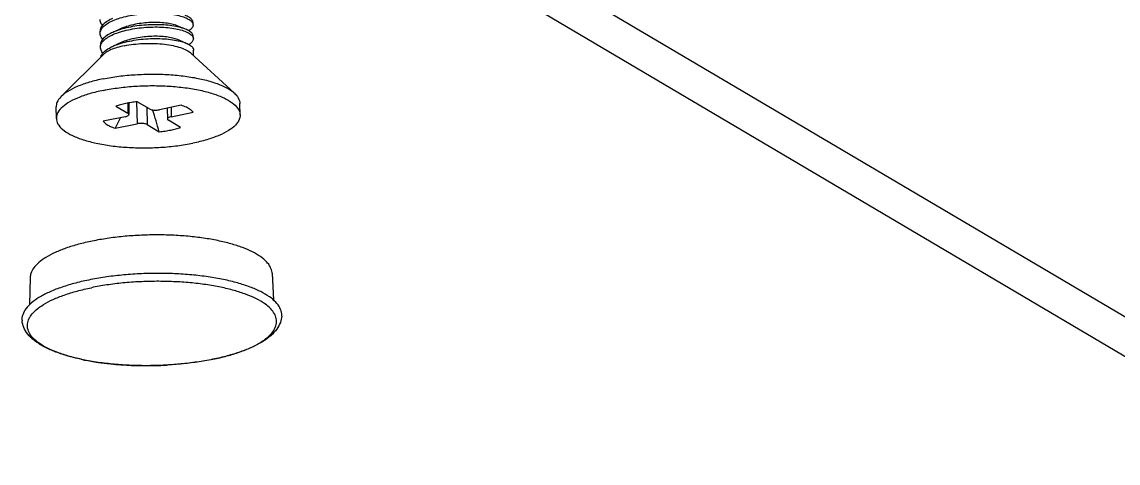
# Model space of a CAD drawing. Header units: millimetres. Extents: x -603 to 1798, y -1840 to -1013.
# Drawn here: x -158.3 to -113.56, y -1662.08 to -1644.08 of the extents above; entities that cross this region are included whole.
import ezdxf

# ---------------------------------------------------------------- set-up
doc = ezdxf.new("R2010")
doc.units = ezdxf.units.MM
doc.header["$MEASUREMENT"] = 0
doc.layers.get('0').update_dxf_attribs({"linetype": 'CONTINUOUS'})

# ---------------------------------------------------------------- blocks, each defined once
blk = doc.blocks.new('*U25')
at = {"color": 7}
for p, q in [((-58.875, 35.245), (-17.935, 11.061)), ((-59.732, 34.141), (-18.791, 9.957)), ((-14.297, 31.008), (-14.284, 31.011)), ((-14.283, 31.01), (-14.297, 31.007)), ((-6.837, 27.673), (-6.816, 28.784)), ((-16.709, 27.492), (-16.77, 28.602)), ((-12.976, 21.544), (-12.48, 21.251)), ((-11.607, 21.43), (-12.103, 21.722)), ((-10.309, 21.579), (-11.199, 21.397)), ((-15.404, 21.042), (-15.395, 20.571)), ((-12.597, 21.111), (-13.486, 20.929)), ((-12.589, 20.726), (-12.597, 21.111)), ((-12.434, 20.757), (-12.443, 21.203)), ((-11.594, 20.727), (-11.607, 21.43)), ((-11.183, 20.499), (-11.199, 21.397)), ((-10.712, 21.11), (-9.822, 21.292)), ((-7.905, 21.179), (-7.896, 20.708)), ((-13, 20.642), (-12.11, 20.824)), ((-11.702, 20.791), (-11.206, 20.498)), ((-10.858, 20.547), (-10.866, 21.018)), ((-10.821, 20.553), (-10.828, 20.97)), ((-10.333, 20.677), (-10.828, 20.97)), ((-15.175, 20.154), (-13.399, 18.512)), ((-8.102, 20.284), (-9.816, 18.577)), ((-13.509, 18.613), (-13.505, 18.396)), ((-13.497, 17.925), (-13.495, 17.831)), ((-13.187, 18.101), (-12.845, 17.961)), ((-10.555, 18.079), (-10.218, 18.23)), ((-9.702, 18.277), (-9.701, 18.183)), ((-13.177, 17.536), (-12.834, 17.397)), ((-10.544, 17.514), (-10.208, 17.666)), ((-9.692, 17.712), (-9.69, 17.618)), ((-13.486, 17.361), (-13.484, 17.267))]:
    blk.add_line(p, q, dxfattribs=at)
for centre, radius, start, end in [((-11.572, 16.393), 14.876, 92.8219, 93.2326), ((-11.566, 16.28), 14.989, 90.8611, 92.8211), ((-11.565, 16.212), 15.057, 90.15, 90.8619), ((-11.565, 16.426), 14.843, 88.2634, 90.1545), ((-11.556, 16.75), 14.519, 87.4559, 88.2604), ((-11.528, 17.305), 13.963, 85.4473, 87.4669), ((-11.478, 17.962), 13.304, 84.6463, 85.439), ((-11.391, 18.838), 12.424, 82.3093, 84.6683), ((-11.277, 19.711), 11.543, 81.6164, 82.2898), ((-11.102, 20.844), 10.397, 78.6561, 81.6604), ((-10.92, 21.787), 9.437, 78.2377, 78.6127), ((-16.124, 29.531), 0.782, 207.2439, 209.3527), ((-7.489, 29.687), 0.775, 333.4387, 334.8959), ((9.597, 27.739), 22.518, 195.4967, 197.8649), ((-22.55, 27.511), 13.603, 332.1063, 334.1461), ((-19.828, 25.981), 10.48, 328.7524, 328.8676), ((-9.995, 18.271), 0.292, 343.9104, 348.6329), ((-9.984, 17.706), 0.292, 343.9104, 348.6329)]:
    blk.add_arc(centre, radius, start, end, dxfattribs=at)
for points, start_tangent, end_tangent in [([(-17.102, 29.245), (-17.048, 29.507), (-16.903, 29.776), (-16.656, 30.045), (-16.315, 30.293), (-15.899, 30.513), (-15.419, 30.705), (-14.882, 30.871), (-14.297, 31.008)], (0.056533, 0.998401), (0.979717, 0.200388)), ([(-14.297, 31.007), (-14.865, 30.872), (-15.39, 30.71), (-15.848, 30.527), (-16.231, 30.325), (-16.532, 30.108), (-16.744, 29.882), (-16.865, 29.649), (-16.891, 29.414), (-16.823, 29.181), (-16.819, 29.173)], (-0.979458, -0.201651), (0.45766, -0.889127)), ([(-14.284, 31.011), (-13.651, 31.121), (-12.974, 31.203), (-12.276, 31.253), (-11.571, 31.27), (-10.869, 31.253), (-10.184, 31.204), (-9.527, 31.123), (-8.908, 31.009), (-8.337, 30.865), (-7.825, 30.69), (-7.378, 30.483), (-7.01, 30.243), (-6.739, 29.979), (-6.576, 29.708), (-6.508, 29.439)], (0.979972, 0.199135), (0.093006, -0.995666)), ([(-14.283, 31.01), (-13.655, 31.12), (-12.993, 31.201), (-12.411, 31.245)], (0.979717, 0.200388), (0.998409, 0.056394)), ([(-8.996, 31.026), (-8.452, 30.894), (-7.963, 30.735), (-7.546, 30.554), (-7.208, 30.355), (-6.956, 30.14), (-6.795, 29.915), (-6.726, 29.682), (-6.753, 29.447), (-6.787, 29.359)], (0.979001, -0.203854), (-0.424194, -0.905571)), ([(-17.102, 29.245), (-17.101, 29.158), (-17.03, 28.915), (-16.861, 28.68), (-16.598, 28.456), (-16.246, 28.248), (-15.811, 28.06), (-15.302, 27.894), (-14.728, 27.755), (-14.101, 27.645), (-13.43, 27.565), (-12.729, 27.518), (-12.011, 27.503), (-11.289, 27.522), (-10.574, 27.574), (-9.881, 27.659), (-9.225, 27.774)], (-0.058698, -0.998276), (0.979717, 0.200388)), ([(-16.805, 29.148), (-16.661, 28.956), (-16.409, 28.741), (-16.072, 28.542), (-15.654, 28.361), (-15.166, 28.202), (-14.614, 28.069), (-14.011, 27.963), (-13.366, 27.886), (-12.693, 27.841), (-12.003, 27.827), (-11.309, 27.845), (-10.625, 27.895), (-9.962, 27.976), (-9.334, 28.086)], (0.490066, -0.871685), (0.979717, 0.200388)), ([(-6.796, 29.341), (-6.873, 29.214), (-7.086, 28.987), (-7.387, 28.771), (-7.769, 28.569), (-8.228, 28.386), (-8.753, 28.224), (-9.334, 28.086)], (-0.447085, -0.894492), (-0.979717, -0.200388)), ([(-9.225, 27.774), (-8.619, 27.917), (-8.071, 28.086), (-7.594, 28.277), (-7.196, 28.487), (-6.882, 28.713), (-6.661, 28.949), (-6.535, 29.192), (-6.507, 29.436), (-6.508, 29.439)], (0.979717, 0.200388), (-0.092324, 0.995729)), ([(-16.709, 27.492), (-16.707, 27.473), (-16.641, 27.248), (-16.484, 27.029), (-16.239, 26.82), (-15.911, 26.626), (-15.506, 26.451), (-15.032, 26.297), (-14.497, 26.167), (-13.913, 26.065), (-13.289, 25.99), (-12.636, 25.946), (-11.966, 25.932), (-11.293, 25.95), (-10.627, 25.998), (-9.982, 26.077), (-9.371, 26.184)], (0.053131, -0.998588), (0.979717, 0.200388)), ([(-9.371, 26.184), (-8.806, 26.317), (-8.296, 26.475), (-7.851, 26.653), (-7.48, 26.849), (-7.188, 27.059), (-6.982, 27.279), (-6.865, 27.505), (-6.837, 27.673)], (0.979717, 0.200388), (0.021561, 0.999768)), ([(-7.906, 21.179), (-7.909, 21.23), (-8.005, 21.46), (-8.225, 21.678), (-8.561, 21.877), (-9.003, 22.05), (-9.536, 22.191), (-10.14, 22.295), (-10.796, 22.358), (-11.481, 22.379), (-12.173, 22.357), (-12.846, 22.293), (-13.479, 22.188)], (-0.009378, 0.999956), (-0.979717, -0.200388)), ([(-15.403, 21.042), (-15.368, 21.225), (-15.21, 21.456), (-14.93, 21.674), (-14.539, 21.873), (-14.05, 22.047), (-13.479, 22.188)], (-0.009378, 0.999956), (0.979717, 0.200388)), ([(-12.572, 21.653), (-12.785, 21.602), (-12.976, 21.544)], (-0.979717, -0.200388), (-0.944347, -0.328952)), ([(-12.103, 21.722), (-12.343, 21.693), (-12.572, 21.653)], (-0.995142, -0.098448), (-0.979717, -0.200388)), ([(-9.822, 21.292), (-9.931, 21.398), (-10.095, 21.494), (-10.309, 21.579)], (-0.590843, 0.806786), (-0.950208, 0.311617)), ([(-9.83, 20.033), (-10.463, 19.928), (-11.136, 19.863), (-11.827, 19.841), (-12.513, 19.862), (-13.169, 19.926), (-13.773, 20.03), (-14.306, 20.171), (-14.748, 20.344), (-15.084, 20.543), (-15.304, 20.761), (-15.4, 20.991), (-15.403, 21.042)], (-0.979717, -0.200388), (-0.009378, 0.999956)), ([(-12.597, 21.111), (-12.523, 21.132), (-12.47, 21.159), (-12.445, 21.19), (-12.443, 21.203)], (0.979717, 0.200388), (-0.041234, 0.99915)), ([(-12.443, 21.203), (-12.448, 21.222), (-12.48, 21.251)], (-0.041234, 0.99915), (-0.861, 0.508605)), ([(-11.607, 21.43), (-11.549, 21.406), (-11.471, 21.389), (-11.381, 21.382), (-11.287, 21.385), (-11.199, 21.397)], (0.861, -0.508605), (0.979717, 0.200388)), ([(-10.712, 21.11), (-10.786, 21.089), (-10.839, 21.062), (-10.864, 21.031), (-10.866, 21.018)], (-0.979717, -0.200388), (0.041234, -0.99915)), ([(-9.83, 20.033), (-9.259, 20.174), (-8.77, 20.347), (-8.379, 20.547), (-8.099, 20.765), (-7.941, 20.995), (-7.906, 21.179)], (0.979717, 0.200388), (-0.009378, 0.999956)), ([(-13.486, 20.929), (-13.378, 20.823), (-13.214, 20.726), (-13, 20.642)], (0.590843, -0.806786), (0.950208, -0.311617)), ([(-11.702, 20.791), (-11.76, 20.815), (-11.838, 20.832), (-11.928, 20.839), (-12.022, 20.836), (-12.11, 20.824)], (-0.861, 0.508605), (-0.979717, -0.200388)), ([(-10.866, 21.018), (-10.861, 20.999), (-10.828, 20.97)], (0.041234, -0.99915), (0.861, -0.508605)), ([(-10.737, 20.568), (-10.524, 20.618), (-10.333, 20.677)], (0.979717, 0.200388), (0.944347, 0.328952)), ([(-8.102, 20.284), (-8.091, 20.295), (-7.932, 20.525), (-7.897, 20.708)], (0.709165, 0.705043), (-0.009083, 0.999959)), ([(-15.175, 20.154), (-15.296, 20.29), (-15.391, 20.521), (-15.395, 20.571)], (-0.735486, 0.67754), (-0.009083, 0.999959)), ([(-9.821, 19.562), (-10.454, 19.457), (-11.128, 19.393), (-11.819, 19.371), (-12.504, 19.392), (-13.16, 19.456), (-13.765, 19.56), (-14.297, 19.701), (-14.739, 19.873), (-15.076, 20.072), (-15.175, 20.154)], (-0.979717, -0.200388), (-0.735486, 0.67754)), ([(-11.206, 20.498), (-10.966, 20.528), (-10.737, 20.568)], (0.995142, 0.098448), (0.979717, 0.200388)), ([(-9.821, 19.562), (-9.25, 19.703), (-8.761, 19.877), (-8.37, 20.076), (-8.102, 20.284)], (0.979717, 0.200388), (0.709165, 0.705043)), ([(-13.187, 18.101), (-13.199, 18.106), (-13.376, 18.201), (-13.479, 18.308), (-13.505, 18.396)], (-0.925986, 0.377559), (-0.040036, 0.999198)), ([(-10.687, 18.212), (-11.052, 18.153), (-11.442, 18.121), (-11.839, 18.117), (-12.226, 18.14), (-12.586, 18.191), (-12.904, 18.266), (-13.165, 18.363), (-13.359, 18.477), (-13.4, 18.512)], (-0.979717, -0.200388), (-0.738451, 0.674307)), ([(-10.687, 18.212), (-10.381, 18.288), (-10.122, 18.383), (-9.921, 18.492), (-9.816, 18.577)], (0.979717, 0.200388), (0.706803, 0.707411)), ([(-9.802, 18.517), (-9.958, 18.376), (-10.183, 18.247), (-10.218, 18.23)], (-0.632079, -0.774904), (-0.911827, -0.410574)), ([(-9.808, 18.511), (-9.794, 18.496), (-9.715, 18.357), (-9.703, 18.277)], (0.671506, -0.741), (0.020538, -0.999789)), ([(-9.774, 18.554), (-9.802, 18.517)], (-0.56182, -0.82726), (-0.632079, -0.774904)), ([(-9.72, 18.672), (-9.721, 18.665), (-9.774, 18.554)], (-0.232316, -0.97264), (-0.56182, -0.82726)), ([(-13.496, 17.925), (-13.49, 17.973), (-13.424, 18.081), (-13.311, 18.168)], (-0.024354, 0.999703), (0.854007, 0.520261)), ([(-13.476, 17.846), (-13.484, 17.865), (-13.496, 17.925)], (-0.450412, 0.892821), (-0.024354, 0.999703)), ([(-10.218, 18.23), (-10.467, 18.134), (-10.8, 18.043), (-11.166, 17.975), (-11.551, 17.933), (-11.938, 17.918), (-12.311, 17.929), (-12.655, 17.966), (-12.955, 18.026), (-13.187, 18.101)], (-0.911827, -0.410574), (-0.925986, 0.377559)), ([(-12.845, 17.961), (-12.651, 17.9), (-12.402, 17.855), (-12.115, 17.831), (-11.804, 17.829), (-11.483, 17.851), (-11.167, 17.897), (-10.873, 17.965), (-10.614, 18.053), (-10.554, 18.078)], (0.926035, -0.377438), (0.911568, 0.41115)), ([(-9.714, 18.19), (-9.774, 18.071), (-9.911, 17.934), (-10.112, 17.807), (-10.37, 17.694), (-10.676, 17.6)], (-0.27663, -0.960977), (-0.968072, -0.250671)), ([(-10.208, 17.666), (-10.11, 17.713), (-9.909, 17.84), (-9.773, 17.977), (-9.707, 18.119), (-9.701, 18.183)], (0.911841, 0.410544), (-0.020538, 0.999789)), ([(-9.8, 17.949), (-9.784, 17.932), (-9.705, 17.792), (-9.692, 17.712)], (0.675647, -0.737225), (0.020538, -0.999789)), ([(-9.703, 18.277), (-9.708, 18.213)], (0.020538, -0.999789), (-0.196587, -0.980486)), ([(-13.494, 17.831), (-13.482, 17.771), (-13.404, 17.667), (-13.256, 17.572), (-13.177, 17.536)], (0.024354, -0.999703), (0.926122, -0.377225)), ([(-13.485, 17.361), (-13.48, 17.409), (-13.413, 17.516), (-13.302, 17.603)], (-0.024354, 0.999703), (0.853006, 0.521901)), ([(-10.676, 17.6), (-11.017, 17.527), (-11.381, 17.477), (-11.753, 17.451), (-12.119, 17.449), (-12.465, 17.472), (-12.778, 17.518), (-13.045, 17.583), (-13.257, 17.666), (-13.405, 17.761), (-13.476, 17.846)], (-0.968072, -0.250671), (-0.450412, 0.892821)), ([(-13.177, 17.536), (-13.044, 17.489), (-12.776, 17.424), (-12.463, 17.378), (-12.117, 17.355), (-11.751, 17.357), (-11.379, 17.382), (-11.015, 17.433), (-10.674, 17.506)], (0.926122, -0.377225), (0.968072, 0.250671)), ([(-12.834, 17.397), (-12.727, 17.359), (-12.498, 17.307), (-12.225, 17.273), (-11.921, 17.262), (-11.602, 17.275), (-11.283, 17.311), (-10.978, 17.37), (-10.703, 17.451), (-10.544, 17.514)], (0.925357, -0.379097), (0.911151, 0.412073)), ([(-10.674, 17.506), (-10.368, 17.6), (-10.208, 17.666)], (0.968072, 0.250671), (0.911841, 0.410544)), ([(-9.704, 17.625), (-9.764, 17.506), (-9.9, 17.369), (-10.101, 17.242), (-10.36, 17.13), (-10.665, 17.036)], (-0.27663, -0.960977), (-0.968072, -0.250671)), ([(-10.197, 17.101), (-10.1, 17.148), (-9.898, 17.275), (-9.762, 17.412), (-9.696, 17.555), (-9.691, 17.618)], (0.911841, 0.410544), (-0.020538, 0.999789)), ([(-9.692, 17.712), (-9.698, 17.649)], (0.020538, -0.999789), (-0.196587, -0.980486)), ([(-13.466, 17.282), (-13.474, 17.301), (-13.485, 17.361)], (-0.450412, 0.892821), (-0.024354, 0.999703)), ([(-13.484, 17.267), (-13.472, 17.206), (-13.393, 17.102), (-13.245, 17.007), (-13.167, 16.972)], (0.024354, -0.999703), (0.926122, -0.377225)), ([(-10.665, 17.036), (-11.007, 16.962), (-11.37, 16.912), (-11.742, 16.886), (-12.108, 16.885), (-12.455, 16.908), (-12.767, 16.953), (-13.035, 17.019), (-13.247, 17.101), (-13.395, 17.196), (-13.466, 17.282)], (-0.968072, -0.250671), (-0.450412, 0.892821)), ([(-9.682, 17.148), (-9.694, 17.228), (-9.774, 17.367), (-9.789, 17.385)], (-0.020538, 0.999789), (-0.675647, 0.737225))]:
    blk.add_spline(points, degree=3, dxfattribs=dict(at, start_tangent=start_tangent, end_tangent=end_tangent))

msp = doc.modelspace()

# ---------------------------------------------------------------- block references
at = {"rotation": 180}
msp.add_blockref('*U25', (-164.797, -1626.835), dxfattribs=at)

doc.saveas('drawing.dxf')
